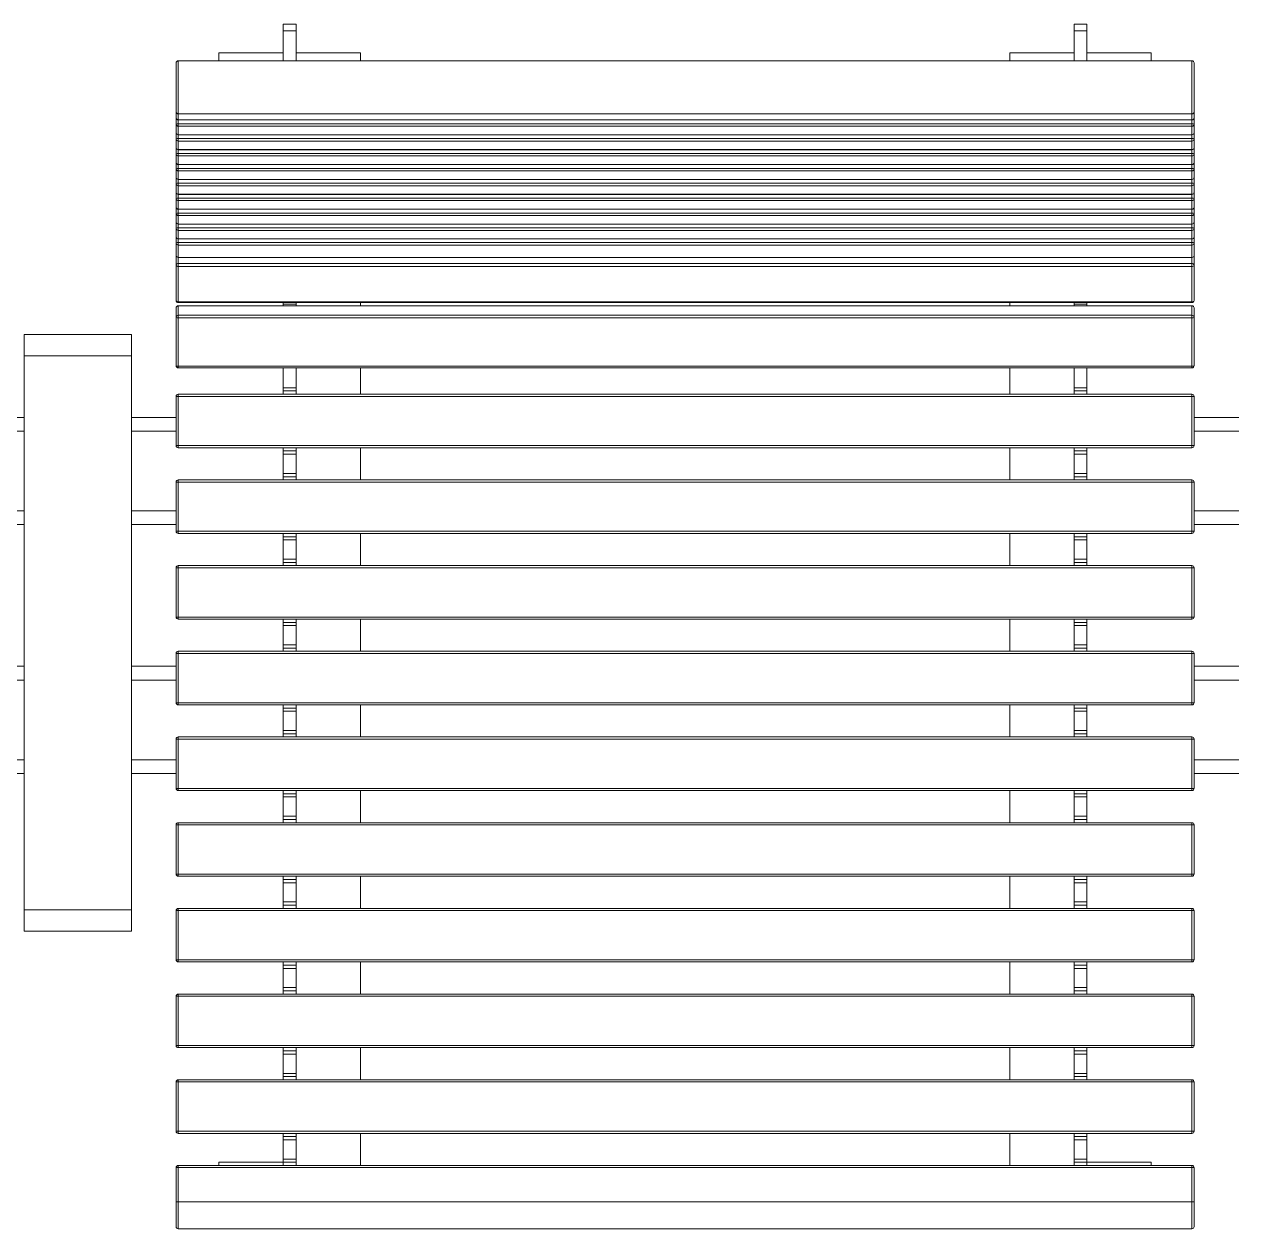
# Model space of a CAD drawing. Header units: millimetres. Extents: x 2717 to 8657, y -3129 to 1071.
# Drawn here: x 5312 to 5879, y -894 to -331 of the extents above; entities that cross this region are included whole.
import ezdxf

# ---------------------------------------------------------------- set-up
doc = ezdxf.new("R2010")
doc.units = ezdxf.units.MM

# ---------------------------------------------------------------- blocks, each defined once
blk = doc.blocks.new('rzut')
at = {"color": 7, "linetype": 'Continuous', "lineweight": 15}
for p, q in [((-2586.09, 739.59), (-2592.09, 739.59)), ((-2592.09, 736.57), (-2592.09, 739.59)), ((-2586.09, 739.59), (-2586.09, 736.57)), ((-2217.09, 739.59), (-2223.09, 739.59)), ((-2223.09, 736.57), (-2223.09, 739.59)), ((-2217.09, 739.59), (-2217.09, 736.57)), ((-2586.09, 736.57), (-2592.09, 736.57)), ((-2592.09, 726.3), (-2592.09, 736.57)), ((-2586.09, 726.3), (-2586.09, 736.57)), ((-2217.09, 736.57), (-2223.09, 736.57)), ((-2223.09, 726.3), (-2223.09, 736.57)), ((-2217.09, 726.3), (-2217.09, 736.57)), ((-2622.09, 726.3), (-2592.09, 726.3)), ((-2622.09, 722.55), (-2622.09, 726.3)), ((-2592.09, 722.55), (-2592.09, 726.3)), ((-2586.09, 726.3), (-2556.09, 726.3)), ((-2586.09, 726.3), (-2586.09, 724.22)), ((-2556.09, 726.3), (-2556.09, 722.55)), ((-2253.09, 726.3), (-2223.09, 726.3)), ((-2253.09, 726.3), (-2253.09, 722.55)), ((-2223.09, 726.3), (-2223.09, 724.22)), ((-2217.09, 726.3), (-2187.09, 726.3)), ((-2217.09, 724.22), (-2217.09, 726.3)), ((-2187.09, 722.55), (-2187.09, 726.3)), ((-2642.09, 698.73), (-2642.09, 721.55)), ((-2168.09, 722.55), (-2641.09, 722.55)), ((-2641.09, 722.55), (-2641.09, 697.74)), ((-2586.09, 722.55), (-2586.09, 724.22)), ((-2223.09, 722.55), (-2223.09, 724.22)), ((-2217.09, 722.55), (-2217.09, 724.22)), ((-2168.09, 697.74), (-2168.09, 722.55)), ((-2167.09, 721.55), (-2167.09, 698.73)), ((-2642.09, 695.94), (-2642.09, 698.73)), ((-2168.09, 697.74), (-2641.09, 697.74)), ((-2641.09, 697.74), (-2641.09, 694.96)), ((-2168.09, 694.96), (-2168.09, 697.74)), ((-2167.09, 698.73), (-2167.09, 695.94)), ((-2642.09, 692.99), (-2642.09, 695.94)), ((-2642.09, 689), (-2642.09, 692.99)), ((-2641.09, 694.96), (-2168.09, 694.96)), ((-2641.09, 694.96), (-2641.09, 694.94)), ((-2641.09, 694.94), (-2168.09, 694.94)), ((-2641.09, 694.94), (-2641.09, 693.17)), ((-2641.09, 693.17), (-2641.09, 692.01)), ((-2641.09, 693.17), (-2168.09, 693.17)), ((-2168.09, 692.01), (-2641.09, 692.01)), ((-2641.09, 692.01), (-2641.09, 688.01)), ((-2168.09, 694.94), (-2168.09, 694.96)), ((-2168.09, 693.17), (-2168.09, 694.94)), ((-2168.09, 692.01), (-2168.09, 693.17)), ((-2168.09, 688.01), (-2168.09, 692.01)), ((-2167.09, 695.94), (-2167.09, 692.99)), ((-2167.09, 692.99), (-2167.09, 689)), ((-2642.09, 686.05), (-2642.09, 689)), ((-2642.09, 682.05), (-2642.09, 686.05)), ((-2641.09, 688.01), (-2168.09, 688.01)), ((-2641.09, 688), (-2641.09, 688.01)), ((-2641.09, 688), (-2168.09, 688)), ((-2641.09, 688), (-2641.09, 686.22)), ((-2641.09, 686.22), (-2641.09, 685.06)), ((-2641.09, 686.22), (-2168.09, 686.22)), ((-2168.09, 688.01), (-2168.09, 688)), ((-2168.09, 686.22), (-2168.09, 688)), ((-2168.09, 685.06), (-2168.09, 686.22)), ((-2167.09, 689), (-2167.09, 686.05)), ((-2167.09, 686.05), (-2167.09, 682.05)), ((-2642.09, 679.1), (-2642.09, 682.05)), ((-2168.09, 685.06), (-2641.09, 685.06)), ((-2641.09, 685.06), (-2641.09, 681.07)), ((-2641.09, 681.07), (-2168.09, 681.07)), ((-2641.09, 681.05), (-2641.09, 681.07)), ((-2641.09, 681.05), (-2168.09, 681.05)), ((-2641.09, 681.05), (-2641.09, 679.27)), ((-2168.09, 681.07), (-2168.09, 685.06)), ((-2168.09, 681.07), (-2168.09, 681.05)), ((-2168.09, 679.27), (-2168.09, 681.05)), ((-2167.09, 682.05), (-2167.09, 679.1)), ((-2642.09, 675.11), (-2642.09, 679.1)), ((-2642.09, 672.15), (-2642.09, 675.11)), ((-2641.09, 679.27), (-2641.09, 678.12)), ((-2641.09, 679.27), (-2168.09, 679.27)), ((-2168.09, 678.12), (-2641.09, 678.12)), ((-2641.09, 678.12), (-2641.09, 674.12)), ((-2168.09, 678.12), (-2168.09, 679.27)), ((-2168.09, 674.12), (-2168.09, 678.12)), ((-2167.09, 679.1), (-2167.09, 675.11)), ((-2167.09, 675.11), (-2167.09, 672.15)), ((-2642.09, 668.16), (-2642.09, 672.15)), ((-2641.09, 674.12), (-2168.09, 674.12)), ((-2641.09, 674.11), (-2641.09, 674.12)), ((-2641.09, 674.11), (-2168.09, 674.11)), ((-2641.09, 674.11), (-2641.09, 672.33)), ((-2641.09, 672.33), (-2641.09, 671.17)), ((-2641.09, 672.33), (-2168.09, 672.33)), ((-2168.09, 671.17), (-2641.09, 671.17)), ((-2641.09, 671.17), (-2641.09, 667.18)), ((-2168.09, 674.12), (-2168.09, 674.11)), ((-2168.09, 672.33), (-2168.09, 674.11)), ((-2168.09, 671.17), (-2168.09, 672.33)), ((-2168.09, 667.18), (-2168.09, 671.17)), ((-2167.09, 672.15), (-2167.09, 668.16)), ((-2642.09, 665.21), (-2642.09, 668.16)), ((-2642.09, 661.21), (-2642.09, 665.21)), ((-2641.09, 667.18), (-2168.09, 667.18)), ((-2641.09, 667.16), (-2641.09, 667.18)), ((-2641.09, 667.16), (-2168.09, 667.16)), ((-2641.09, 667.16), (-2641.09, 665.38)), ((-2641.09, 665.38), (-2641.09, 664.22)), ((-2641.09, 665.38), (-2168.09, 665.38)), ((-2168.09, 664.22), (-2641.09, 664.22)), ((-2641.09, 664.22), (-2641.09, 660.23)), ((-2168.09, 667.18), (-2168.09, 667.16)), ((-2168.09, 665.38), (-2168.09, 667.16)), ((-2168.09, 664.22), (-2168.09, 665.38)), ((-2168.09, 660.23), (-2168.09, 664.22)), ((-2167.09, 668.16), (-2167.09, 665.21)), ((-2167.09, 665.21), (-2167.09, 661.21)), ((-2642.09, 658.26), (-2642.09, 661.21)), ((-2642.09, 654.27), (-2642.09, 658.26)), ((-2641.09, 660.23), (-2168.09, 660.23)), ((-2641.09, 660.21), (-2641.09, 660.23)), ((-2641.09, 660.21), (-2168.09, 660.21)), ((-2641.09, 660.21), (-2641.09, 658.44)), ((-2641.09, 658.44), (-2641.09, 657.28)), ((-2641.09, 658.44), (-2168.09, 658.44)), ((-2168.09, 660.23), (-2168.09, 660.21)), ((-2168.09, 658.44), (-2168.09, 660.21)), ((-2168.09, 657.28), (-2168.09, 658.44)), ((-2167.09, 661.21), (-2167.09, 658.26)), ((-2167.09, 658.26), (-2167.09, 654.27)), ((-2642.09, 651.32), (-2642.09, 654.27)), ((-2168.09, 657.28), (-2641.09, 657.28)), ((-2641.09, 657.28), (-2641.09, 653.28)), ((-2641.09, 653.28), (-2168.09, 653.28)), ((-2641.09, 653.27), (-2641.09, 653.28)), ((-2641.09, 653.27), (-2168.09, 653.27)), ((-2641.09, 653.27), (-2641.09, 651.49)), ((-2168.09, 653.28), (-2168.09, 657.28)), ((-2168.09, 653.28), (-2168.09, 653.27)), ((-2168.09, 651.49), (-2168.09, 653.27)), ((-2167.09, 654.27), (-2167.09, 651.32)), ((-2642.09, 647.32), (-2642.09, 651.32)), ((-2642.09, 644.37), (-2642.09, 647.32)), ((-2641.09, 651.49), (-2641.09, 650.33)), ((-2641.09, 651.49), (-2168.09, 651.49)), ((-2168.09, 650.33), (-2641.09, 650.33)), ((-2641.09, 650.33), (-2641.09, 646.34)), ((-2641.09, 646.34), (-2168.09, 646.34)), ((-2641.09, 646.32), (-2641.09, 646.34)), ((-2641.09, 646.32), (-2168.09, 646.32)), ((-2641.09, 646.32), (-2641.09, 644.54)), ((-2168.09, 650.33), (-2168.09, 651.49)), ((-2168.09, 646.34), (-2168.09, 650.33)), ((-2168.09, 646.34), (-2168.09, 646.32)), ((-2168.09, 644.54), (-2168.09, 646.32)), ((-2167.09, 651.32), (-2167.09, 647.32)), ((-2167.09, 647.32), (-2167.09, 644.37)), ((-2642.09, 640.38), (-2642.09, 644.37)), ((-2642.09, 637.51), (-2642.09, 640.38)), ((-2641.09, 644.54), (-2641.09, 643.39)), ((-2641.09, 644.54), (-2168.09, 644.54)), ((-2168.09, 643.39), (-2641.09, 643.39)), ((-2641.09, 643.39), (-2641.09, 639.39)), ((-2168.09, 643.39), (-2168.09, 644.54)), ((-2168.09, 639.39), (-2168.09, 643.39)), ((-2167.09, 644.37), (-2167.09, 640.38)), ((-2167.09, 640.38), (-2167.09, 637.51)), ((-2642.09, 631.73), (-2642.09, 637.51)), ((-2641.09, 639.39), (-2168.09, 639.39)), ((-2641.09, 639.38), (-2641.09, 639.39)), ((-2641.09, 639.38), (-2168.09, 639.38)), ((-2641.09, 639.38), (-2641.09, 637.76)), ((-2641.09, 637.76), (-2641.09, 636.54)), ((-2641.09, 637.76), (-2168.09, 637.76)), ((-2168.09, 636.54), (-2641.09, 636.54)), ((-2641.09, 636.54), (-2641.09, 630.76)), ((-2168.09, 639.39), (-2168.09, 639.38)), ((-2168.09, 637.76), (-2168.09, 639.38)), ((-2168.09, 636.54), (-2168.09, 637.76)), ((-2168.09, 630.76), (-2168.09, 636.54)), ((-2167.09, 637.51), (-2167.09, 631.73)), ((-2642.09, 627.2), (-2642.09, 631.73)), ((-2641.09, 630.76), (-2168.09, 630.76)), ((-2641.09, 630.73), (-2641.09, 630.76)), ((-2641.09, 630.73), (-2168.09, 630.73)), ((-2641.09, 630.73), (-2641.09, 627.92)), ((-2168.09, 630.76), (-2168.09, 630.73)), ((-2168.09, 627.92), (-2168.09, 630.73)), ((-2167.09, 631.73), (-2167.09, 627.2)), ((-2642.09, 610.66), (-2642.09, 627.2)), ((-2641.09, 626.51), (-2641.09, 627.92)), ((-2641.09, 627.92), (-2168.09, 627.92)), ((-2168.09, 626.51), (-2641.09, 626.51)), ((-2641.09, 626.51), (-2641.09, 609.97)), ((-2168.09, 627.92), (-2168.09, 626.51)), ((-2168.09, 609.97), (-2168.09, 626.51)), ((-2167.09, 627.2), (-2167.09, 610.66)), ((-2642.09, 602.76), (-2642.09, 607.2)), ((-2641.09, 609.97), (-2168.09, 609.97)), ((-2641.09, 609.97), (-2641.09, 609.66)), ((-2641.09, 609.66), (-2168.09, 609.66)), ((-2592.09, 608.2), (-2641.09, 608.2)), ((-2641.09, 608.18), (-2641.09, 608.2)), ((-2641.09, 608.18), (-2641.09, 603.74)), ((-2592.09, 608.18), (-2641.09, 608.18)), ((-2592.09, 609), (-2592.09, 609.66)), ((-2592.09, 609), (-2586.09, 609)), ((-2592.09, 608.1), (-2592.09, 609)), ((-2592.09, 608.1), (-2586.09, 608.1)), ((-2586.09, 609), (-2586.09, 609.66)), ((-2586.09, 609), (-2586.09, 608.1)), ((-2223.09, 608.2), (-2586.09, 608.2)), ((-2223.09, 608.18), (-2586.09, 608.18)), ((-2556.09, 609.66), (-2556.09, 608.2)), ((-2253.09, 609.66), (-2253.09, 608.2)), ((-2223.09, 609), (-2223.09, 609.66)), ((-2223.09, 609), (-2217.09, 609)), ((-2223.09, 608.1), (-2223.09, 609)), ((-2223.09, 608.1), (-2217.09, 608.1)), ((-2217.09, 609), (-2217.09, 609.66)), ((-2217.09, 609), (-2217.09, 608.1)), ((-2168.09, 608.2), (-2217.09, 608.2)), ((-2168.09, 608.18), (-2217.09, 608.18)), ((-2168.09, 609.66), (-2168.09, 609.97)), ((-2168.09, 608.2), (-2168.09, 608.18)), ((-2168.09, 603.74), (-2168.09, 608.18)), ((-2167.09, 607.2), (-2167.09, 602.76)), ((-2642.09, 580.2), (-2642.09, 602.76)), ((-2641.09, 602.57), (-2641.09, 603.74)), ((-2641.09, 603.74), (-2168.09, 603.74)), ((-2168.09, 602.57), (-2641.09, 602.57)), ((-2641.09, 602.57), (-2641.09, 580)), ((-2168.09, 603.74), (-2168.09, 602.57)), ((-2168.09, 580), (-2168.09, 602.57)), ((-2167.09, 602.76), (-2167.09, 580.2)), ((-2662.93, 594.77), (-2712.93, 594.77)), ((-2712.93, 594.77), (-2712.93, 584.78)), ((-2662.93, 594.77), (-2662.93, 584.78)), ((-2712.93, 584.78), (-2712.93, 326.28)), ((-2712.93, 584.78), (-2662.93, 584.78)), ((-2662.93, 584.78), (-2662.93, 326.28)), ((-2641.09, 580), (-2168.09, 580)), ((-2641.09, 580), (-2641.09, 579.2)), ((-2641.09, 579.2), (-2168.09, 579.2)), ((-2586.09, 579.19), (-2592.09, 579.19)), ((-2592.09, 569.92), (-2592.09, 579.19)), ((-2586.09, 569.92), (-2586.09, 579.19)), ((-2556.09, 579.2), (-2556.09, 566.92)), ((-2253.09, 579.2), (-2253.09, 566.92)), ((-2217.09, 579.19), (-2223.09, 579.19)), ((-2223.09, 569.92), (-2223.09, 579.19)), ((-2217.09, 569.92), (-2217.09, 579.19)), ((-2168.09, 579.2), (-2168.09, 580)), ((-2641.09, 565.92), (-2641.09, 566.92)), ((-2641.09, 566.92), (-2168.09, 566.92)), ((-2592.09, 569.92), (-2586.09, 569.92)), ((-2592.09, 568.42), (-2592.09, 569.92)), ((-2586.09, 568.42), (-2592.09, 568.42)), ((-2592.09, 566.92), (-2592.09, 568.42)), ((-2586.09, 569.92), (-2586.09, 568.42)), ((-2586.09, 568.42), (-2586.09, 566.92)), ((-2223.09, 569.92), (-2217.09, 569.92)), ((-2223.09, 568.42), (-2223.09, 569.92)), ((-2223.09, 568.42), (-2223.09, 566.92)), ((-2217.09, 568.42), (-2223.09, 568.42)), ((-2217.09, 569.92), (-2217.09, 568.42)), ((-2217.09, 566.92), (-2217.09, 568.42)), ((-2168.09, 566.92), (-2168.09, 565.92)), ((-2642.09, 542.92), (-2642.09, 565.92)), ((-2641.09, 565.92), (-2642.09, 565.92)), ((-2641.09, 565.92), (-2641.09, 542.92)), ((-2168.09, 565.92), (-2641.09, 565.92)), ((-2168.09, 542.92), (-2168.09, 565.92)), ((-2167.09, 565.92), (-2168.09, 565.92)), ((-2167.09, 565.92), (-2167.09, 542.92)), ((-2712.93, 556.03), (-2733.76, 556.03)), ((-2642.09, 556.03), (-2662.93, 556.03)), ((-2146.26, 556.03), (-2167.09, 556.03)), ((-2712.93, 549.63), (-2733.76, 549.63)), ((-2642.09, 549.63), (-2662.93, 549.63)), ((-2146.26, 549.63), (-2167.09, 549.63)), ((-2641.09, 542.92), (-2642.09, 542.92)), ((-2641.09, 542.92), (-2641.09, 541.92)), ((-2641.09, 542.92), (-2168.09, 542.92)), ((-2168.09, 541.92), (-2641.09, 541.92)), ((-2592.09, 540.42), (-2592.09, 541.92)), ((-2592.09, 540.42), (-2586.09, 540.42)), ((-2592.09, 538.92), (-2592.09, 540.42)), ((-2586.09, 538.92), (-2592.09, 538.92)), ((-2592.09, 529.92), (-2592.09, 538.92)), ((-2586.09, 541.92), (-2586.09, 540.42)), ((-2586.09, 540.42), (-2586.09, 538.92)), ((-2586.09, 529.92), (-2586.09, 538.92)), ((-2556.09, 541.92), (-2556.09, 526.92)), ((-2253.09, 541.92), (-2253.09, 526.92)), ((-2223.09, 541.92), (-2223.09, 540.42)), ((-2223.09, 540.42), (-2217.09, 540.42)), ((-2223.09, 538.92), (-2223.09, 540.42)), ((-2217.09, 538.92), (-2223.09, 538.92)), ((-2223.09, 529.92), (-2223.09, 538.92)), ((-2217.09, 540.42), (-2217.09, 541.92)), ((-2217.09, 540.42), (-2217.09, 538.92)), ((-2217.09, 529.92), (-2217.09, 538.92)), ((-2168.09, 541.92), (-2168.09, 542.92)), ((-2167.09, 542.92), (-2168.09, 542.92)), ((-2592.09, 529.92), (-2586.09, 529.92)), ((-2592.09, 528.42), (-2592.09, 529.92)), ((-2586.09, 528.42), (-2592.09, 528.42)), ((-2592.09, 526.92), (-2592.09, 528.42)), ((-2586.09, 529.92), (-2586.09, 528.42)), ((-2586.09, 528.42), (-2586.09, 526.92)), ((-2223.09, 529.92), (-2217.09, 529.92)), ((-2223.09, 528.42), (-2223.09, 529.92)), ((-2223.09, 528.42), (-2223.09, 526.92)), ((-2217.09, 528.42), (-2223.09, 528.42)), ((-2217.09, 529.92), (-2217.09, 528.42)), ((-2217.09, 526.92), (-2217.09, 528.42)), ((-2642.09, 502.92), (-2642.09, 525.92)), ((-2641.09, 525.92), (-2642.09, 525.92)), ((-2641.09, 525.92), (-2641.09, 526.92)), ((-2641.09, 526.92), (-2168.09, 526.92)), ((-2641.09, 525.92), (-2641.09, 502.92)), ((-2168.09, 525.92), (-2641.09, 525.92)), ((-2168.09, 526.92), (-2168.09, 525.92)), ((-2168.09, 502.92), (-2168.09, 525.92)), ((-2167.09, 525.92), (-2168.09, 525.92)), ((-2167.09, 525.92), (-2167.09, 502.92)), ((-2712.93, 512.43), (-2733.76, 512.43)), ((-2642.09, 512.43), (-2662.93, 512.43)), ((-2146.26, 512.43), (-2167.09, 512.43)), ((-2712.93, 506.03), (-2733.76, 506.03)), ((-2642.09, 506.03), (-2662.93, 506.03)), ((-2146.26, 506.03), (-2167.09, 506.03)), ((-2641.09, 502.92), (-2642.09, 502.92)), ((-2641.09, 502.92), (-2641.09, 501.92)), ((-2641.09, 502.92), (-2168.09, 502.92)), ((-2168.09, 501.92), (-2641.09, 501.92)), ((-2592.09, 500.42), (-2592.09, 501.92)), ((-2592.09, 500.42), (-2586.09, 500.42)), ((-2592.09, 498.92), (-2592.09, 500.42)), ((-2586.09, 498.92), (-2592.09, 498.92)), ((-2592.09, 489.92), (-2592.09, 498.92)), ((-2586.09, 501.92), (-2586.09, 500.42)), ((-2586.09, 500.42), (-2586.09, 498.92)), ((-2586.09, 489.92), (-2586.09, 498.92)), ((-2556.09, 501.92), (-2556.09, 486.92)), ((-2253.09, 501.92), (-2253.09, 486.92)), ((-2223.09, 501.92), (-2223.09, 500.42)), ((-2223.09, 500.42), (-2217.09, 500.42)), ((-2223.09, 498.92), (-2223.09, 500.42)), ((-2217.09, 498.92), (-2223.09, 498.92)), ((-2223.09, 489.92), (-2223.09, 498.92)), ((-2217.09, 500.42), (-2217.09, 501.92)), ((-2217.09, 500.42), (-2217.09, 498.92)), ((-2217.09, 489.92), (-2217.09, 498.92)), ((-2168.09, 501.92), (-2168.09, 502.92)), ((-2167.09, 502.92), (-2168.09, 502.92)), ((-2592.09, 489.92), (-2586.09, 489.92)), ((-2592.09, 488.42), (-2592.09, 489.92)), ((-2586.09, 488.42), (-2592.09, 488.42)), ((-2592.09, 486.92), (-2592.09, 488.42)), ((-2586.09, 489.92), (-2586.09, 488.42)), ((-2586.09, 488.42), (-2586.09, 486.92)), ((-2223.09, 489.92), (-2217.09, 489.92)), ((-2223.09, 488.42), (-2223.09, 489.92)), ((-2223.09, 488.42), (-2223.09, 486.92)), ((-2217.09, 488.42), (-2223.09, 488.42)), ((-2217.09, 489.92), (-2217.09, 488.42)), ((-2217.09, 486.92), (-2217.09, 488.42)), ((-2642.09, 462.92), (-2642.09, 485.92)), ((-2641.09, 485.92), (-2642.09, 485.92)), ((-2641.09, 485.92), (-2641.09, 486.92)), ((-2641.09, 486.92), (-2168.09, 486.92)), ((-2641.09, 485.92), (-2641.09, 462.92)), ((-2168.09, 485.92), (-2641.09, 485.92)), ((-2168.09, 486.92), (-2168.09, 485.92)), ((-2168.09, 462.92), (-2168.09, 485.92)), ((-2167.09, 485.92), (-2168.09, 485.92)), ((-2167.09, 485.92), (-2167.09, 462.92)), ((-2641.09, 462.92), (-2642.09, 462.92)), ((-2641.09, 462.92), (-2641.09, 461.92)), ((-2641.09, 462.92), (-2168.09, 462.92)), ((-2168.09, 461.92), (-2641.09, 461.92)), ((-2592.09, 460.42), (-2592.09, 461.92)), ((-2592.09, 460.42), (-2586.09, 460.42)), ((-2592.09, 458.92), (-2592.09, 460.42)), ((-2586.09, 461.92), (-2586.09, 460.42)), ((-2586.09, 460.42), (-2586.09, 458.92)), ((-2556.09, 461.92), (-2556.09, 446.92)), ((-2253.09, 461.92), (-2253.09, 446.92)), ((-2223.09, 461.92), (-2223.09, 460.42)), ((-2223.09, 460.42), (-2217.09, 460.42)), ((-2223.09, 458.92), (-2223.09, 460.42)), ((-2217.09, 460.42), (-2217.09, 461.92)), ((-2217.09, 460.42), (-2217.09, 458.92)), ((-2168.09, 461.92), (-2168.09, 462.92)), ((-2167.09, 462.92), (-2168.09, 462.92)), ((-2586.09, 458.92), (-2592.09, 458.92)), ((-2592.09, 449.92), (-2592.09, 458.92)), ((-2586.09, 449.92), (-2586.09, 458.92)), ((-2217.09, 458.92), (-2223.09, 458.92)), ((-2223.09, 449.92), (-2223.09, 458.92)), ((-2217.09, 449.92), (-2217.09, 458.92)), ((-2592.09, 449.92), (-2586.09, 449.92)), ((-2592.09, 448.42), (-2592.09, 449.92)), ((-2586.09, 448.42), (-2592.09, 448.42)), ((-2592.09, 446.92), (-2592.09, 448.42)), ((-2586.09, 449.92), (-2586.09, 448.42)), ((-2586.09, 448.42), (-2586.09, 446.92)), ((-2223.09, 449.92), (-2217.09, 449.92)), ((-2223.09, 448.42), (-2223.09, 449.92)), ((-2223.09, 448.42), (-2223.09, 446.92)), ((-2217.09, 448.42), (-2223.09, 448.42)), ((-2217.09, 449.92), (-2217.09, 448.42)), ((-2217.09, 446.92), (-2217.09, 448.42)), ((-2642.09, 422.92), (-2642.09, 445.92)), ((-2641.09, 445.92), (-2642.09, 445.92)), ((-2641.09, 445.92), (-2641.09, 446.92)), ((-2641.09, 446.92), (-2168.09, 446.92)), ((-2641.09, 445.92), (-2641.09, 422.92)), ((-2168.09, 445.92), (-2641.09, 445.92)), ((-2168.09, 446.92), (-2168.09, 445.92)), ((-2168.09, 422.92), (-2168.09, 445.92)), ((-2167.09, 445.92), (-2168.09, 445.92)), ((-2167.09, 445.92), (-2167.09, 422.92)), ((-2712.93, 439.91), (-2733.76, 439.91)), ((-2642.09, 439.91), (-2662.93, 439.91)), ((-2146.26, 439.91), (-2167.09, 439.91)), ((-2712.93, 433.51), (-2733.76, 433.51)), ((-2642.09, 433.51), (-2662.93, 433.51)), ((-2146.26, 433.51), (-2167.09, 433.51)), ((-2641.09, 422.92), (-2642.09, 422.92)), ((-2641.09, 422.92), (-2641.09, 421.92)), ((-2641.09, 422.92), (-2168.09, 422.92)), ((-2168.09, 421.92), (-2641.09, 421.92)), ((-2592.09, 420.42), (-2592.09, 421.92)), ((-2592.09, 420.42), (-2586.09, 420.42)), ((-2592.09, 418.92), (-2592.09, 420.42)), ((-2586.09, 421.92), (-2586.09, 420.42)), ((-2586.09, 420.42), (-2586.09, 418.92)), ((-2556.09, 421.92), (-2556.09, 406.92)), ((-2253.09, 421.92), (-2253.09, 406.92)), ((-2223.09, 421.92), (-2223.09, 420.42)), ((-2223.09, 420.42), (-2217.09, 420.42)), ((-2223.09, 418.92), (-2223.09, 420.42)), ((-2217.09, 420.42), (-2217.09, 421.92)), ((-2217.09, 420.42), (-2217.09, 418.92)), ((-2168.09, 421.92), (-2168.09, 422.92)), ((-2167.09, 422.92), (-2168.09, 422.92)), ((-2586.09, 418.92), (-2592.09, 418.92)), ((-2592.09, 409.92), (-2592.09, 418.92)), ((-2586.09, 409.92), (-2586.09, 418.92)), ((-2217.09, 418.92), (-2223.09, 418.92)), ((-2223.09, 409.92), (-2223.09, 418.92)), ((-2217.09, 409.92), (-2217.09, 418.92)), ((-2592.09, 409.92), (-2586.09, 409.92)), ((-2592.09, 408.42), (-2592.09, 409.92)), ((-2586.09, 408.42), (-2592.09, 408.42)), ((-2592.09, 406.92), (-2592.09, 408.42)), ((-2586.09, 409.92), (-2586.09, 408.42)), ((-2586.09, 408.42), (-2586.09, 406.92)), ((-2223.09, 409.92), (-2217.09, 409.92)), ((-2223.09, 408.42), (-2223.09, 409.92)), ((-2223.09, 408.42), (-2223.09, 406.92)), ((-2217.09, 408.42), (-2223.09, 408.42)), ((-2217.09, 409.92), (-2217.09, 408.42)), ((-2217.09, 406.92), (-2217.09, 408.42)), ((-2642.09, 382.92), (-2642.09, 405.92)), ((-2641.09, 405.92), (-2642.09, 405.92)), ((-2641.09, 405.92), (-2641.09, 406.92)), ((-2641.09, 406.92), (-2168.09, 406.92)), ((-2641.09, 405.92), (-2641.09, 382.92)), ((-2168.09, 405.92), (-2641.09, 405.92)), ((-2168.09, 406.92), (-2168.09, 405.92)), ((-2168.09, 382.92), (-2168.09, 405.92)), ((-2167.09, 405.92), (-2168.09, 405.92)), ((-2167.09, 405.92), (-2167.09, 382.92)), ((-2712.93, 396.31), (-2733.76, 396.31)), ((-2642.09, 396.31), (-2662.93, 396.31)), ((-2146.26, 396.31), (-2167.09, 396.31)), ((-2712.93, 389.91), (-2733.76, 389.91)), ((-2642.09, 389.91), (-2662.93, 389.91)), ((-2146.26, 389.91), (-2167.09, 389.91)), ((-2641.09, 382.92), (-2642.09, 382.92)), ((-2641.09, 382.92), (-2641.09, 381.92)), ((-2641.09, 382.92), (-2168.09, 382.92)), ((-2168.09, 381.92), (-2641.09, 381.92)), ((-2592.09, 380.42), (-2592.09, 381.92)), ((-2592.09, 380.42), (-2586.09, 380.42)), ((-2592.09, 378.92), (-2592.09, 380.42)), ((-2586.09, 381.92), (-2586.09, 380.42)), ((-2586.09, 380.42), (-2586.09, 378.92)), ((-2556.09, 381.92), (-2556.09, 366.92)), ((-2253.09, 381.92), (-2253.09, 366.92)), ((-2223.09, 381.92), (-2223.09, 380.42)), ((-2223.09, 380.42), (-2217.09, 380.42)), ((-2223.09, 378.92), (-2223.09, 380.42)), ((-2217.09, 380.42), (-2217.09, 381.92)), ((-2217.09, 380.42), (-2217.09, 378.92)), ((-2168.09, 381.92), (-2168.09, 382.92)), ((-2167.09, 382.92), (-2168.09, 382.92)), ((-2586.09, 378.92), (-2592.09, 378.92)), ((-2592.09, 369.92), (-2592.09, 378.92)), ((-2586.09, 369.92), (-2586.09, 378.92)), ((-2217.09, 378.92), (-2223.09, 378.92)), ((-2223.09, 369.92), (-2223.09, 378.92)), ((-2217.09, 369.92), (-2217.09, 378.92)), ((-2592.09, 369.92), (-2586.09, 369.92)), ((-2592.09, 368.42), (-2592.09, 369.92)), ((-2586.09, 368.42), (-2592.09, 368.42)), ((-2592.09, 366.92), (-2592.09, 368.42)), ((-2586.09, 369.92), (-2586.09, 368.42)), ((-2586.09, 368.42), (-2586.09, 366.92)), ((-2223.09, 369.92), (-2217.09, 369.92)), ((-2223.09, 368.42), (-2223.09, 369.92)), ((-2223.09, 368.42), (-2223.09, 366.92)), ((-2217.09, 368.42), (-2223.09, 368.42)), ((-2217.09, 369.92), (-2217.09, 368.42)), ((-2217.09, 366.92), (-2217.09, 368.42)), ((-2642.09, 342.92), (-2642.09, 365.92)), ((-2641.09, 365.92), (-2642.09, 365.92)), ((-2641.09, 365.92), (-2641.09, 366.92)), ((-2641.09, 366.92), (-2168.09, 366.92)), ((-2641.09, 365.92), (-2641.09, 342.92)), ((-2168.09, 365.92), (-2641.09, 365.92)), ((-2168.09, 366.92), (-2168.09, 365.92)), ((-2168.09, 342.92), (-2168.09, 365.92)), ((-2167.09, 365.92), (-2168.09, 365.92)), ((-2167.09, 365.92), (-2167.09, 342.92)), ((-2641.09, 342.92), (-2642.09, 342.92)), ((-2641.09, 342.92), (-2641.09, 341.92)), ((-2641.09, 342.92), (-2168.09, 342.92)), ((-2168.09, 341.92), (-2641.09, 341.92)), ((-2592.09, 340.42), (-2592.09, 341.92)), ((-2592.09, 340.42), (-2586.09, 340.42)), ((-2592.09, 338.92), (-2592.09, 340.42)), ((-2586.09, 341.92), (-2586.09, 340.42)), ((-2586.09, 340.42), (-2586.09, 338.92)), ((-2556.09, 341.92), (-2556.09, 326.92)), ((-2253.09, 341.92), (-2253.09, 326.92)), ((-2223.09, 341.92), (-2223.09, 340.42)), ((-2223.09, 340.42), (-2217.09, 340.42)), ((-2223.09, 338.92), (-2223.09, 340.42)), ((-2217.09, 340.42), (-2217.09, 341.92)), ((-2217.09, 340.42), (-2217.09, 338.92)), ((-2168.09, 341.92), (-2168.09, 342.92)), ((-2167.09, 342.92), (-2168.09, 342.92)), ((-2586.09, 338.92), (-2592.09, 338.92)), ((-2592.09, 329.92), (-2592.09, 338.92)), ((-2586.09, 329.92), (-2586.09, 338.92)), ((-2217.09, 338.92), (-2223.09, 338.92)), ((-2223.09, 329.92), (-2223.09, 338.92)), ((-2217.09, 329.92), (-2217.09, 338.92)), ((-2592.09, 329.92), (-2586.09, 329.92)), ((-2592.09, 328.42), (-2592.09, 329.92)), ((-2586.09, 329.92), (-2586.09, 328.42)), ((-2223.09, 329.92), (-2217.09, 329.92)), ((-2223.09, 328.42), (-2223.09, 329.92)), ((-2217.09, 329.92), (-2217.09, 328.42)), ((-2712.93, 326.28), (-2712.93, 316.28)), ((-2712.93, 326.28), (-2662.93, 326.28)), ((-2662.93, 326.28), (-2662.93, 316.28)), ((-2642.09, 302.92), (-2642.09, 325.92)), ((-2641.09, 325.92), (-2642.09, 325.92)), ((-2641.09, 325.92), (-2641.09, 326.92)), ((-2641.09, 326.92), (-2168.09, 326.92)), ((-2641.09, 325.92), (-2641.09, 302.92)), ((-2168.09, 325.92), (-2641.09, 325.92)), ((-2586.09, 328.42), (-2592.09, 328.42)), ((-2592.09, 326.92), (-2592.09, 328.42)), ((-2586.09, 328.42), (-2586.09, 326.92)), ((-2223.09, 328.42), (-2223.09, 326.92)), ((-2217.09, 328.42), (-2223.09, 328.42)), ((-2217.09, 326.92), (-2217.09, 328.42)), ((-2168.09, 326.92), (-2168.09, 325.92)), ((-2168.09, 302.92), (-2168.09, 325.92)), ((-2167.09, 325.92), (-2168.09, 325.92)), ((-2167.09, 325.92), (-2167.09, 302.92)), ((-2712.93, 316.28), (-2662.93, 316.28)), ((-2712.93, 316.28), (-2712.93, 316.25)), ((-2712.93, 316.25), (-2662.93, 316.25)), ((-2662.93, 316.28), (-2662.93, 316.25)), ((-2641.09, 302.92), (-2642.09, 302.92)), ((-2641.09, 302.92), (-2641.09, 301.92)), ((-2641.09, 302.92), (-2168.09, 302.92)), ((-2168.09, 301.92), (-2641.09, 301.92)), ((-2592.09, 300.42), (-2592.09, 301.92)), ((-2592.09, 300.42), (-2586.09, 300.42)), ((-2592.09, 298.92), (-2592.09, 300.42)), ((-2586.09, 301.92), (-2586.09, 300.42)), ((-2586.09, 300.42), (-2586.09, 298.92)), ((-2556.09, 301.92), (-2556.09, 286.92)), ((-2253.09, 301.92), (-2253.09, 286.92)), ((-2223.09, 301.92), (-2223.09, 300.42)), ((-2223.09, 300.42), (-2217.09, 300.42)), ((-2223.09, 298.92), (-2223.09, 300.42)), ((-2217.09, 300.42), (-2217.09, 301.92)), ((-2217.09, 300.42), (-2217.09, 298.92)), ((-2168.09, 301.92), (-2168.09, 302.92)), ((-2167.09, 302.92), (-2168.09, 302.92)), ((-2586.09, 298.92), (-2592.09, 298.92)), ((-2592.09, 289.92), (-2592.09, 298.92)), ((-2586.09, 289.92), (-2586.09, 298.92)), ((-2217.09, 298.92), (-2223.09, 298.92)), ((-2223.09, 289.92), (-2223.09, 298.92)), ((-2217.09, 289.92), (-2217.09, 298.92)), ((-2592.09, 289.92), (-2586.09, 289.92)), ((-2592.09, 288.42), (-2592.09, 289.92)), ((-2586.09, 289.92), (-2586.09, 288.42)), ((-2223.09, 289.92), (-2217.09, 289.92)), ((-2223.09, 288.42), (-2223.09, 289.92)), ((-2217.09, 289.92), (-2217.09, 288.42)), ((-2642.09, 262.92), (-2642.09, 285.92)), ((-2641.09, 285.92), (-2642.09, 285.92)), ((-2641.09, 285.92), (-2641.09, 286.92)), ((-2641.09, 286.92), (-2168.09, 286.92)), ((-2641.09, 285.92), (-2641.09, 262.92)), ((-2168.09, 285.92), (-2641.09, 285.92)), ((-2586.09, 288.42), (-2592.09, 288.42)), ((-2592.09, 286.92), (-2592.09, 288.42)), ((-2586.09, 288.42), (-2586.09, 286.92)), ((-2223.09, 288.42), (-2223.09, 286.92)), ((-2217.09, 288.42), (-2223.09, 288.42)), ((-2217.09, 286.92), (-2217.09, 288.42)), ((-2168.09, 286.92), (-2168.09, 285.92)), ((-2168.09, 262.92), (-2168.09, 285.92)), ((-2167.09, 285.92), (-2168.09, 285.92)), ((-2167.09, 285.92), (-2167.09, 262.92)), ((-2641.09, 262.92), (-2642.09, 262.92)), ((-2641.09, 262.92), (-2641.09, 261.92)), ((-2641.09, 262.92), (-2168.09, 262.92)), ((-2168.09, 261.92), (-2641.09, 261.92)), ((-2592.09, 260.42), (-2592.09, 261.92)), ((-2586.09, 261.92), (-2586.09, 260.42)), ((-2556.09, 261.92), (-2556.09, 246.92)), ((-2253.09, 261.92), (-2253.09, 246.92)), ((-2223.09, 261.92), (-2223.09, 260.42)), ((-2217.09, 260.42), (-2217.09, 261.92)), ((-2168.09, 261.92), (-2168.09, 262.92)), ((-2167.09, 262.92), (-2168.09, 262.92)), ((-2592.09, 260.42), (-2586.09, 260.42)), ((-2592.09, 258.92), (-2592.09, 260.42)), ((-2586.09, 258.92), (-2592.09, 258.92)), ((-2592.09, 249.92), (-2592.09, 258.92)), ((-2586.09, 260.42), (-2586.09, 258.92)), ((-2586.09, 249.92), (-2586.09, 258.92)), ((-2223.09, 260.42), (-2217.09, 260.42)), ((-2223.09, 258.92), (-2223.09, 260.42)), ((-2217.09, 258.92), (-2223.09, 258.92)), ((-2223.09, 249.92), (-2223.09, 258.92)), ((-2217.09, 260.42), (-2217.09, 258.92)), ((-2217.09, 249.92), (-2217.09, 258.92)), ((-2592.09, 249.92), (-2586.09, 249.92)), ((-2592.09, 248.42), (-2592.09, 249.92)), ((-2586.09, 249.92), (-2586.09, 248.42)), ((-2223.09, 249.92), (-2217.09, 249.92)), ((-2223.09, 248.42), (-2223.09, 249.92)), ((-2217.09, 249.92), (-2217.09, 248.42)), ((-2642.09, 222.92), (-2642.09, 245.92)), ((-2641.09, 245.92), (-2642.09, 245.92)), ((-2641.09, 245.92), (-2641.09, 246.92)), ((-2641.09, 246.92), (-2168.09, 246.92)), ((-2641.09, 245.92), (-2641.09, 222.92)), ((-2168.09, 245.92), (-2641.09, 245.92)), ((-2586.09, 248.42), (-2592.09, 248.42)), ((-2592.09, 246.92), (-2592.09, 248.42)), ((-2586.09, 248.42), (-2586.09, 246.92)), ((-2223.09, 248.42), (-2223.09, 246.92)), ((-2217.09, 248.42), (-2223.09, 248.42)), ((-2217.09, 246.92), (-2217.09, 248.42)), ((-2168.09, 246.92), (-2168.09, 245.92)), ((-2168.09, 222.92), (-2168.09, 245.92)), ((-2167.09, 245.92), (-2168.09, 245.92)), ((-2167.09, 245.92), (-2167.09, 222.92)), ((-2641.09, 222.92), (-2642.09, 222.92)), ((-2641.09, 222.92), (-2641.09, 221.92)), ((-2641.09, 222.92), (-2168.09, 222.92)), ((-2168.09, 221.92), (-2641.09, 221.92)), ((-2592.09, 220.42), (-2592.09, 221.92)), ((-2586.09, 221.92), (-2586.09, 220.42)), ((-2556.09, 221.92), (-2556.09, 206.92)), ((-2253.09, 221.92), (-2253.09, 206.92)), ((-2223.09, 221.92), (-2223.09, 220.42)), ((-2217.09, 220.42), (-2217.09, 221.92)), ((-2168.09, 221.92), (-2168.09, 222.92)), ((-2167.09, 222.92), (-2168.09, 222.92)), ((-2592.09, 220.42), (-2586.09, 220.42)), ((-2592.09, 218.92), (-2592.09, 220.42)), ((-2586.09, 218.92), (-2592.09, 218.92)), ((-2592.09, 209.92), (-2592.09, 218.92)), ((-2586.09, 220.42), (-2586.09, 218.92)), ((-2586.09, 209.92), (-2586.09, 218.92)), ((-2223.09, 220.42), (-2217.09, 220.42)), ((-2223.09, 218.92), (-2223.09, 220.42)), ((-2217.09, 218.92), (-2223.09, 218.92)), ((-2223.09, 209.92), (-2223.09, 218.92)), ((-2217.09, 220.42), (-2217.09, 218.92)), ((-2217.09, 209.92), (-2217.09, 218.92)), ((-2592.09, 209.92), (-2586.09, 209.92)), ((-2592.09, 208.42), (-2592.09, 209.92)), ((-2586.09, 209.92), (-2586.09, 208.42)), ((-2223.09, 209.92), (-2217.09, 209.92)), ((-2223.09, 208.42), (-2223.09, 209.92)), ((-2217.09, 209.92), (-2217.09, 208.42)), ((-2642.09, 189.91), (-2642.09, 205.92)), ((-2642.09, 205.92), (-2641.09, 205.92)), ((-2641.09, 206.92), (-2168.09, 206.92)), ((-2641.09, 205.92), (-2641.09, 206.92)), ((-2641.09, 205.92), (-2641.09, 189.91)), ((-2168.09, 205.92), (-2641.09, 205.92)), ((-2622.09, 206.92), (-2622.09, 208.42)), ((-2622.09, 208.42), (-2592.09, 208.42)), ((-2592.09, 208.42), (-2592.09, 206.92)), ((-2586.09, 208.42), (-2592.09, 208.42)), ((-2592.09, 206.92), (-2592.09, 208.42)), ((-2586.09, 208.42), (-2586.09, 206.92)), ((-2223.09, 208.42), (-2223.09, 206.92)), ((-2217.09, 208.42), (-2223.09, 208.42)), ((-2217.09, 206.92), (-2217.09, 208.42)), ((-2217.09, 208.42), (-2187.09, 208.42)), ((-2217.09, 206.92), (-2217.09, 208.42)), ((-2187.09, 208.42), (-2187.09, 206.92)), ((-2168.09, 206.92), (-2168.09, 205.92)), ((-2168.09, 189.91), (-2168.09, 205.92)), ((-2168.09, 205.92), (-2167.09, 205.92)), ((-2167.09, 205.92), (-2167.09, 189.91)), ((-2642.09, 178.41), (-2642.09, 189.91)), ((-2641.09, 189.91), (-2642.09, 189.91)), ((-2168.09, 189.91), (-2641.09, 189.91)), ((-2641.09, 189.91), (-2641.09, 177.41)), ((-2167.09, 189.91), (-2168.09, 189.91)), ((-2168.09, 177.41), (-2168.09, 189.91)), ((-2167.09, 189.91), (-2167.09, 178.41)), ((-2641.09, 177.41), (-2168.09, 177.41))]:
    blk.add_line(p, q, dxfattribs=at)
for centre, radius, start, end in [((-2641.09, 721.55), 1, 90, 180), ((-2168.09, 721.55), 1, 0, 90), ((-2641.1, 698.73), 0.992, 180.4419, 270.4352), ((-2168.08, 698.73), 0.992, 269.5648, 359.5581), ((-2641.09, 695.94), 1, 180, 270), ((-2641.1, 695.95), 0.992, 180.4419, 270.4352), ((-2641.33, 691.6), 1.59, 81.2205, 118.4816), ((-2641.1, 693), 0.992, 180.4419, 270.4352), ((-2168.09, 695.94), 1, 270, 0), ((-2168.08, 695.95), 0.992, 269.5648, 359.5581), ((-2167.85, 691.6), 1.59, 61.5184, 98.7795), ((-2168.08, 693), 0.992, 269.5648, 359.5581), ((-2641.09, 689), 1, 180, 270), ((-2641.1, 689.01), 0.992, 180.4419, 270.4352), ((-2641.33, 684.65), 1.59, 81.2205, 118.4816), ((-2641.1, 686.05), 0.992, 180.4419, 270.4352), ((-2168.09, 689), 1, 270, 0), ((-2168.08, 689.01), 0.992, 269.5648, 359.5581), ((-2167.85, 684.65), 1.59, 61.5184, 98.7795), ((-2168.08, 686.05), 0.992, 269.5648, 359.5581), ((-2641.09, 682.05), 1, 180, 270), ((-2641.1, 682.06), 0.992, 180.4419, 270.4352), ((-2168.09, 682.05), 1, 270, 0), ((-2168.08, 682.06), 0.992, 269.5648, 359.5581), ((-2641.33, 677.7), 1.59, 81.2205, 118.4816), ((-2641.1, 679.11), 0.992, 180.4419, 270.4352), ((-2641.09, 675.11), 1, 180, 270), ((-2641.1, 675.11), 0.992, 180.4419, 270.4352), ((-2167.85, 677.7), 1.59, 61.5184, 98.7795), ((-2168.08, 679.11), 0.992, 269.5648, 359.5581), ((-2168.09, 675.11), 1, 270, 0), ((-2168.08, 675.11), 0.992, 269.5648, 359.5581), ((-2641.33, 670.76), 1.59, 81.2205, 118.4816), ((-2641.1, 672.16), 0.992, 180.4419, 270.4352), ((-2167.85, 670.76), 1.59, 61.5184, 98.7795), ((-2168.08, 672.16), 0.992, 269.5648, 359.5581), ((-2641.09, 668.16), 1, 180, 270), ((-2641.1, 668.17), 0.992, 180.4419, 270.4352), ((-2641.33, 663.81), 1.59, 81.2205, 118.4816), ((-2641.1, 665.22), 0.992, 180.4419, 270.4352), ((-2168.09, 668.16), 1, 270, 0), ((-2168.08, 668.17), 0.992, 269.5648, 359.5581), ((-2167.85, 663.81), 1.59, 61.5184, 98.7795), ((-2168.08, 665.22), 0.992, 269.5648, 359.5581), ((-2641.09, 661.21), 1, 180, 270), ((-2641.1, 661.22), 0.992, 180.4419, 270.4352), ((-2641.33, 656.87), 1.59, 81.2205, 118.4816), ((-2641.1, 658.27), 0.992, 180.4419, 270.4352), ((-2168.09, 661.21), 1, 270, 0), ((-2168.08, 661.22), 0.992, 269.5648, 359.5581), ((-2167.85, 656.87), 1.59, 61.5184, 98.7795), ((-2168.08, 658.27), 0.992, 269.5648, 359.5581), ((-2641.09, 654.27), 1, 180, 270), ((-2641.1, 654.28), 0.992, 180.4419, 270.4352), ((-2168.09, 654.27), 1, 270, 0), ((-2168.08, 654.28), 0.992, 269.5648, 359.5581), ((-2641.33, 649.92), 1.59, 81.2205, 118.4816), ((-2641.1, 651.32), 0.992, 180.4419, 270.4352), ((-2641.09, 647.32), 1, 180, 270), ((-2641.1, 647.33), 0.992, 180.4419, 270.4352), ((-2167.85, 649.92), 1.59, 61.5184, 98.7795), ((-2168.08, 651.32), 0.992, 269.5648, 359.5581), ((-2168.09, 647.32), 1, 270, 0), ((-2168.08, 647.33), 0.992, 269.5648, 359.5581), ((-2641.33, 642.97), 1.59, 81.2205, 118.4816), ((-2641.1, 644.38), 0.992, 180.4419, 270.4352), ((-2641.09, 640.38), 1, 180, 270), ((-2641.1, 640.38), 0.992, 180.4419, 270.4352), ((-2167.85, 642.97), 1.59, 61.5184, 98.7795), ((-2168.08, 644.38), 0.992, 269.5648, 359.5581), ((-2168.09, 640.38), 1, 270, 0), ((-2168.08, 640.38), 0.992, 269.5648, 359.5581), ((-2641.33, 636.57), 1.21, 78.806, 129.398), ((-2641.11, 637.52), 0.984, 180.9488, 270.9184), ((-2167.86, 636.57), 1.21, 50.602, 101.194), ((-2168.08, 637.52), 0.984, 269.0816, 359.0512), ((-2641.09, 631.73), 1, 180, 270), ((-2641.11, 631.74), 0.984, 180.9488, 270.9184), ((-2168.09, 631.73), 1, 270, 0), ((-2168.08, 631.74), 0.984, 269.0816, 359.0512), ((-2641.21, 627.03), 0.895, 82.2509, 169.1936), ((-2641.22, 627.39), 0.89, 192.0635, 278.35), ((-2167.97, 627.03), 0.895, 10.8064, 97.7491), ((-2167.96, 627.39), 0.89, 261.65, 347.9365), ((-2641.09, 610.66), 1, 180, 270), ((-2641.22, 610.85), 0.89, 192.0635, 278.35), ((-2641.09, 607.2), 1, 90, 180), ((-2641.1, 607.19), 0.991, 89.4623, 179.452), ((-2168.09, 610.66), 1, 270, 0), ((-2167.96, 610.85), 0.89, 261.65, 347.9365), ((-2168.09, 607.2), 1, 0, 90), ((-2168.08, 607.19), 0.991, 0.548, 90.5377), ((-2641.1, 602.75), 0.991, 89.4623, 179.452), ((-2641.33, 604.01), 1.46, 238.6848, 279.4834), ((-2168.08, 602.75), 0.991, 0.548, 90.5377), ((-2167.85, 604.01), 1.46, 260.5166, 301.3152), ((-2641.09, 580.2), 1, 180, 270), ((-2641.33, 581.44), 1.46, 238.6848, 279.4834), ((-2168.09, 580.2), 1, 270, 0), ((-2167.85, 581.44), 1.46, 260.5166, 301.3152), ((-2641.09, 565.92), 1, 90, 180), ((-2168.09, 565.92), 1, 360, 90), ((-2641.09, 542.92), 1, 180, 270), ((-2168.09, 542.92), 1, 270, 0), ((-2641.09, 525.92), 1, 90, 180), ((-2168.09, 525.92), 1, 360, 90), ((-2641.09, 502.92), 1, 180, 270), ((-2168.09, 502.92), 1, 270, 0), ((-2641.09, 485.92), 1, 90, 180), ((-2168.09, 485.92), 1, 0, 90), ((-2641.09, 462.92), 1, 180, 270), ((-2168.09, 462.92), 1, 270, 0), ((-2641.09, 445.92), 1, 90, 180), ((-2168.09, 445.92), 1, 0, 90), ((-2641.09, 422.92), 1, 180, 270), ((-2168.09, 422.92), 1, 270, 0), ((-2641.09, 405.92), 1, 90, 180), ((-2168.09, 405.92), 1, 0, 90), ((-2641.09, 382.92), 1, 180, 270), ((-2168.09, 382.92), 1, 270, 0), ((-2641.09, 365.92), 1, 90, 180), ((-2168.09, 365.92), 1, 0, 90), ((-2641.09, 342.92), 1, 180, 270), ((-2168.09, 342.92), 1, 270, 360), ((-2641.09, 325.92), 1, 90, 180), ((-2168.09, 325.92), 1, 360, 90), ((-2641.09, 302.92), 1, 180, 270), ((-2168.09, 302.92), 1, 270, 0), ((-2641.09, 285.92), 1, 90, 180), ((-2168.09, 285.92), 1, 360, 90), ((-2641.09, 262.92), 1, 180, 270), ((-2168.09, 262.92), 1, 270, 0), ((-2641.09, 245.92), 1, 90, 180), ((-2168.09, 245.92), 1, 360, 90), ((-2641.09, 222.92), 1, 180, 270), ((-2168.09, 222.92), 1, 270, 0), ((-2641.09, 205.92), 1, 90, 180), ((-2168.09, 205.92), 1, 0, 90), ((-2641.09, 178.41), 1, 180, 270), ((-2168.09, 178.41), 1, 270, 0)]:
    blk.add_arc(centre, radius, start, end, dxfattribs=at)

msp = doc.modelspace()

# ---------------------------------------------------------------- block references
msp.add_blockref('rzut', (8025.23, -1071.07))

doc.saveas('drawing.dxf')
